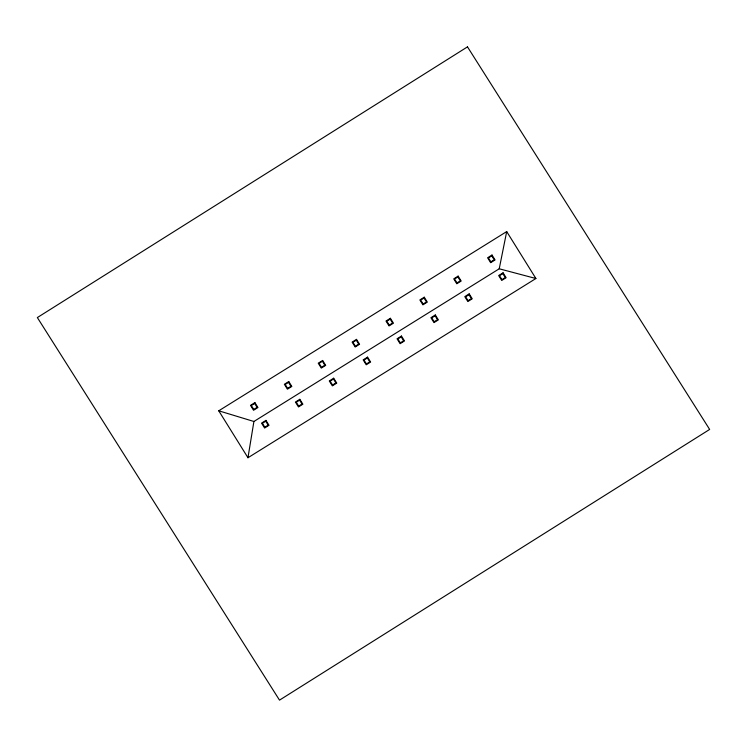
<?xml version="1.0" encoding="UTF-8"?>
<svg xmlns="http://www.w3.org/2000/svg" width="747" height="747" viewBox="0 0 747 747"><rect width="100%" height="100%" fill="white"/><g stroke="black" fill="none" stroke-linecap="round" stroke-linejoin="round"><path stroke-width="1.12" d="M247.967 457.743L253.905 421.485L499.229 268.789L535.907 278.51L247.967 457.743L218.75 410.803L506.699 231.579L535.907 278.51M499.229 268.789L506.699 231.579M218.75 410.803L253.905 421.485M467.491 46.865L37.35 317.568L279.509 700.135L709.65 429.432L467.491 46.865M254.904 402.624L250.497 405.36L253.55 410.262L257.948 407.526L254.904 402.624M288.772 381.54L284.374 384.275L287.427 389.178L291.825 386.442L288.772 381.54M322.648 360.456L318.241 363.191L321.294 368.094L325.701 365.358L322.648 360.456M356.515 339.371L352.117 342.107L355.17 347.01L359.568 344.274L356.515 339.371M390.392 318.287L385.994 321.023L389.038 325.935L393.445 323.19L390.392 318.287M424.268 297.203L419.861 299.939L422.914 304.851L427.321 302.105L424.268 297.203M458.135 276.119L453.737 278.855L456.79 283.767L461.188 281.021L458.135 276.119M492.012 255.035L487.604 257.771L490.658 262.683L495.065 259.937L492.012 255.035M254.68 403.455L251.328 405.537L253.756 409.44L257.108 407.358L254.68 403.455M288.547 382.371L285.195 384.453L287.623 388.356L290.975 386.274L288.547 382.371M322.424 361.287L319.072 363.369L321.499 367.272L324.852 365.19L322.424 361.287M356.291 340.202L352.939 342.285L355.367 346.188L358.728 344.106L356.291 340.202M390.167 319.118L386.815 321.201L389.243 325.104L392.595 323.021L390.167 319.118M424.044 298.034L420.692 300.117L423.119 304.02L426.472 301.937L424.044 298.034M457.911 276.95L454.559 279.033L456.987 282.936L460.339 280.853L457.911 276.95M491.787 255.866L488.435 257.948L490.863 261.852L494.215 259.769L491.787 255.866M265.96 420.384L261.553 423.129L264.606 428.031L269.013 425.286L265.96 420.384M299.827 399.3L295.429 402.045L298.483 406.947L302.88 404.202L299.827 399.3M333.704 378.215L329.296 380.961L332.35 385.863L336.757 383.118L333.704 378.215M367.571 357.131L363.173 359.877L366.226 364.779L370.624 362.034L367.571 357.131M401.447 336.047L397.049 338.793L400.093 343.695L404.5 340.949L401.447 336.047M435.324 314.963L430.916 317.708L433.97 322.611L438.377 319.865L435.324 314.963M469.191 293.879L464.793 296.624L467.846 301.527L472.244 298.781L469.191 293.879M503.067 272.795L498.66 275.54L501.713 280.442L506.121 277.697L503.067 272.795M265.736 421.215L262.384 423.297L264.812 427.2L268.164 425.118L265.736 421.215M299.603 400.131L296.251 402.213L298.679 406.116L302.031 404.034L299.603 400.131M333.479 379.046L330.127 381.129L332.555 385.032L335.907 382.95L333.479 379.046M367.347 357.962L363.994 360.045L366.432 363.948L369.784 361.865L367.347 357.962M401.223 336.878L397.871 338.961L400.299 342.864L403.651 340.781L401.223 336.878M435.099 315.794L431.747 317.877L434.175 321.78L437.527 319.697L435.099 315.794M468.967 294.71L465.614 296.792L468.042 300.696L471.394 298.613L468.967 294.71M502.843 273.626L499.491 275.708L501.919 279.611L505.271 277.529L502.843 273.626"/></g></svg>
